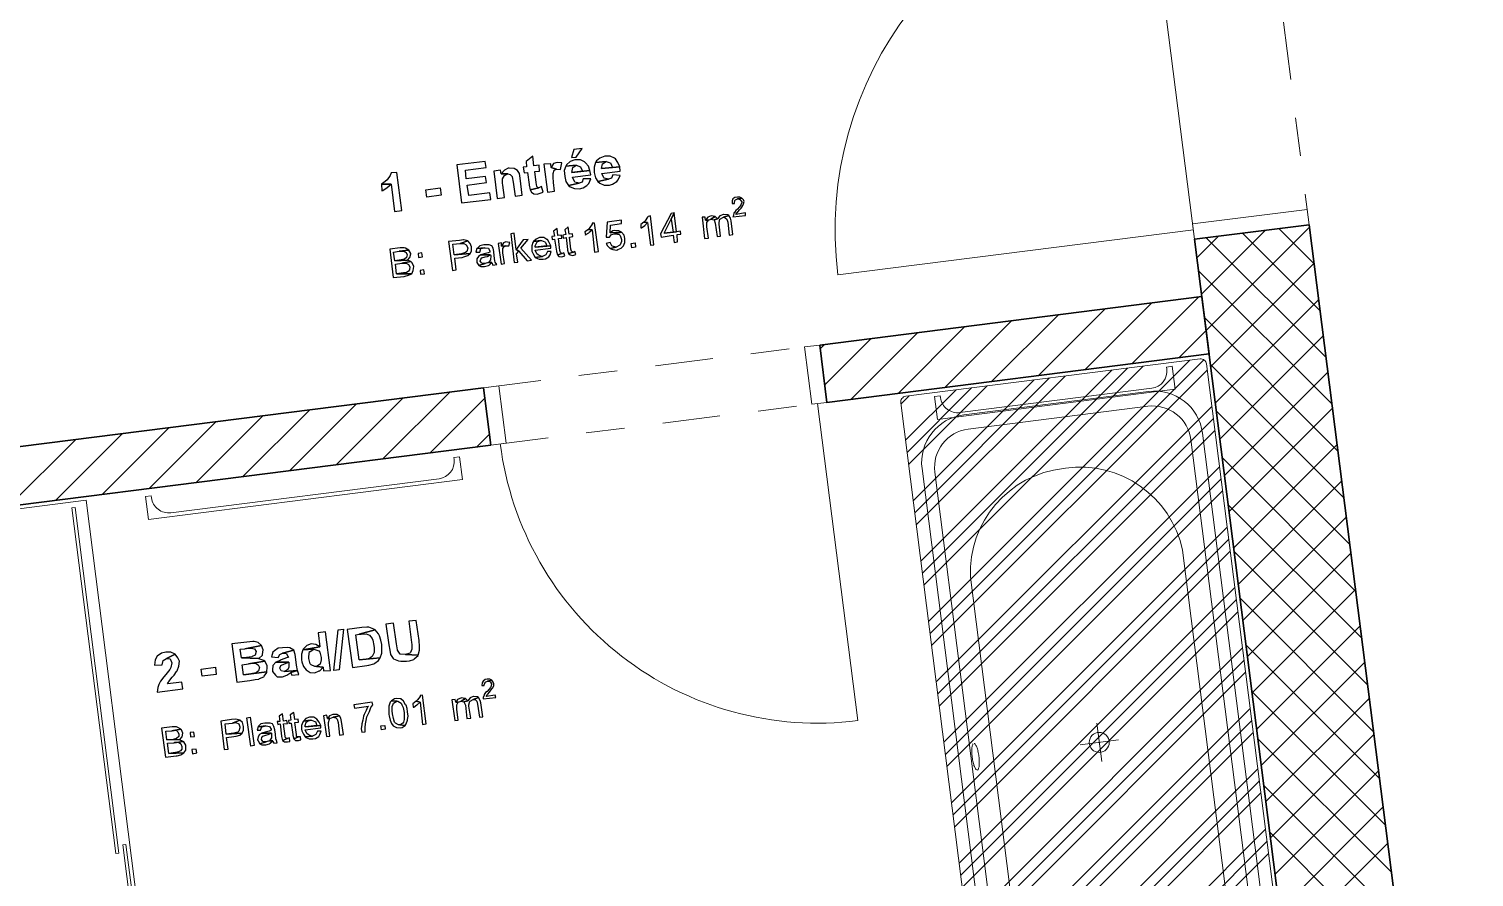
# Model space of a CAD drawing. Header units: metres. Extents: x 2713679.5 to 2713747.3, y 1226017.1 to 1226104.2.
# Drawn here: x 2713731.065 to 2713734.817, y 1226043.951 to 1226046.154 of the extents above; entities that cross this region are included whole.
import ezdxf

# ---------------------------------------------------------------- set-up
doc = ezdxf.new("R2010")
doc.units = ezdxf.units.M
doc.header["$MEASUREMENT"] = 0
doc.linetypes.add('31', pattern=[105, 75, -15, 0, -15])
doc.linetypes.add('Strichpunkt 3_1_1mm Achsen', pattern=[0.25, 0.15, -0.05, 0, -0.05])
doc.layers.add('plangrafiken', color=251, linetype='Continuous')
doc.layers.add('waende_stuetzen', color=250, linetype='Continuous')
doc.layers.add('texte', color=7, linetype='Continuous', true_color=0x000000)

msp = doc.modelspace()

# ---------------------------------------------------------------- linework, layer by layer
at = {"layer": 'plangrafiken', "color": 7, "linetype": 'Continuous', "lineweight": 13}
for p, q in [((2713733.3415, 1226045.2), (2713734.1053, 1226045.2969)), ((2713734.0332, 1226045.2777), (2713734.0183, 1226045.2758)), ((2713734.0183, 1226045.2758), (2713734.0189, 1226045.2709)), ((2713734.0407, 1226045.2182), (2713734.0332, 1226045.2777)), ((2713734.1221, 1226045.284), (2713734.3449, 1226043.528)), ((2713733.4237, 1226045.1399), (2713734.0407, 1226045.2182)), ((2713733.9799, 1226045.2206), (2713733.4819, 1226045.1574)), ((2713733.4918, 1226045.1517), (2713733.9718, 1226045.2126)), ((2713733.5513, 1226043.4273), (2713733.3285, 1226045.1826)), ((2713733.431, 1226045.2013), (2713733.4161, 1226045.1994)), ((2713733.4161, 1226045.1994), (2713733.4237, 1226045.1399)), ((2713733.4316, 1226045.1963), (2713733.431, 1226045.2013)), ((2713733.9697, 1226045.1739), (2713733.5035, 1226045.1147)), ((2713734.1116, 1226045.1044), (2713734.2897, 1226043.701)), ((2713734.2565, 1226043.7083), (2713734.0815, 1226045.0873)), ((2713732.183, 1226045.0429), (2713732.1681, 1226045.041)), ((2713732.1681, 1226045.041), (2713732.1688, 1226045.0361)), ((2713732.1906, 1226044.9834), (2713732.183, 1226045.0429)), ((2713732.1298, 1226044.9858), (2713731.4334, 1226044.8974)), ((2713733.5616, 1226043.6086), (2713733.3835, 1226045.012)), ((2713733.4169, 1226045.0029), (2713733.5919, 1226043.624)), ((2713733.7508, 1226045.0126), (2713733.7558, 1226045.0133)), ((2713731.3751, 1226044.8799), (2713732.1906, 1226044.9834)), ((2713731.2135, 1226044.93), (2713730.3207, 1226044.8166)), ((2713731.1847, 1226044.9112), (2713731.1767, 1226044.9102)), ((2713731.2986, 1226044.0134), (2713731.1847, 1226044.9112)), ((2713731.4401, 1226043.1443), (2713731.2135, 1226044.93)), ((2713731.3824, 1226044.9413), (2713731.3676, 1226044.9394)), ((2713731.3676, 1226044.9394), (2713731.3751, 1226044.8799)), ((2713731.3831, 1226044.9364), (2713731.3824, 1226044.9413)), ((2713731.1767, 1226044.9102), (2713731.2907, 1226044.0124)), ((2713734.06, 1226044.7999), (2713734.1708, 1226043.9269)), ((2713733.6202, 1226043.857), (2713733.5095, 1226044.73)), ((2713733.8435, 1226044.3021), (2713733.8437, 1226044.3001)), ((2713731.2907, 1226044.0124), (2713731.2986, 1226044.0134)), ((2713731.3169, 1226044.0359), (2713731.309, 1226044.0349)), ((2713731.309, 1226044.0349), (2713731.421, 1226043.1519)), ((2713731.429, 1226043.1529), (2713731.3169, 1226044.0359))]:
    msp.add_line(p, q, dxfattribs=at)
at = {"layer": 'plangrafiken', "color": 255, "linetype": 'Continuous', "lineweight": 13}
for p, q in [((2713733.4006, 1226044.615), (2713734.0792, 1226045.2936)), ((2713733.4046, 1226044.5836), (2713734.1155, 1226045.2946)), ((2713733.3687, 1226044.866), (2713733.7552, 1226045.2525)), ((2713733.3807, 1226044.7719), (2713733.8767, 1226045.2679)), ((2713733.3846, 1226044.7405), (2713733.9172, 1226045.2731)), ((2713733.3886, 1226044.7091), (2713733.9577, 1226045.2782)), ((2713733.4085, 1226044.5523), (2713734.1241, 1226045.2679)), ((2713733.3408, 1226045.0856), (2713733.4718, 1226045.2165)), ((2713733.3448, 1226045.0542), (2713733.5123, 1226045.2217)), ((2713733.3488, 1226045.0229), (2713733.5528, 1226045.2268)), ((2713733.3608, 1226044.9287), (2713733.6743, 1226045.2422)), ((2713733.3647, 1226044.8974), (2713733.7147, 1226045.2474)), ((2713733.3289, 1226045.1797), (2713733.3503, 1226045.2011)), ((2713733.4205, 1226044.4581), (2713734.1361, 1226045.1737)), ((2713733.4245, 1226044.4268), (2713734.1401, 1226045.1424)), ((2713733.4284, 1226044.3954), (2713734.144, 1226045.111)), ((2713733.4404, 1226044.3013), (2713734.156, 1226045.0169)), ((2713733.4444, 1226044.2699), (2713734.16, 1226044.9855)), ((2713733.4483, 1226044.2385), (2713734.164, 1226044.9541)), ((2713733.4603, 1226044.1444), (2713734.1759, 1226044.86)), ((2713733.4643, 1226044.113), (2713734.1799, 1226044.8286)), ((2713733.4683, 1226044.0817), (2713734.1839, 1226044.7973)), ((2713733.4802, 1226043.9875), (2713734.1958, 1226044.7031)), ((2713733.4842, 1226043.9562), (2713734.1998, 1226044.6718)), ((2713733.4882, 1226043.9248), (2713734.2038, 1226044.6404)), ((2713733.5001, 1226043.8307), (2713734.2157, 1226044.5463)), ((2713733.5041, 1226043.7993), (2713734.2197, 1226044.5149)), ((2713733.5081, 1226043.7679), (2713734.2237, 1226044.4835)), ((2713733.52, 1226043.6738), (2713734.2356, 1226044.3894)), ((2713733.524, 1226043.6424), (2713734.2396, 1226044.358)), ((2713733.528, 1226043.611), (2713734.2436, 1226044.3266)), ((2713733.5399, 1226043.5169), (2713734.2555, 1226044.2325)), ((2713733.5439, 1226043.4855), (2713734.2595, 1226044.2012)), ((2713733.5479, 1226043.4542), (2713734.2635, 1226044.1698)), ((2713733.6208, 1226043.421), (2713734.2754, 1226044.0757)), ((2713733.6613, 1226043.4262), (2713734.2794, 1226044.0443)), ((2713733.7018, 1226043.4313), (2713734.2834, 1226044.0129))]:
    msp.add_line(p, q, dxfattribs=at)
at = {"layer": 'plangrafiken', "color": 7, "linetype": '31', "lineweight": 13}
for p, q in [((2713733.8499, 1226044.2515), (2713733.8373, 1226044.3507)), ((2713733.794, 1226044.2948), (2713733.8932, 1226044.3074))]:
    msp.add_line(p, q, dxfattribs=at)
at = {"layer": 'plangrafiken', "color": 7, "linetype": 'Continuous', "lineweight": 13}
msp.add_circle((2713733.8436, 1226044.3011), 0.026, dxfattribs=at)
for centre, radius, start, end in [((2713734.1072, 1226045.2821), 0.015, 7.2325, 97.2326), ((2713733.9743, 1226045.2652), 0.045, 277.2326, 7.2326), ((2713733.9876, 1226045.0886), 0.125, 7.2326, 97.2326), ((2713733.3434, 1226045.1851), 0.015, 97.2688, 189.6589), ((2713733.4763, 1226045.202), 0.045, 187.2326, 277.2326), ((2713733.9823, 1226045.0747), 0.1, 7.2326, 97.2326), ((2713733.5075, 1226045.0277), 0.125, 97.2326, 187.2326), ((2713733.5161, 1226045.0155), 0.1, 97.2326, 187.2326), ((2713732.1241, 1226045.0304), 0.045, 277.2326, 7.2326), ((2713733.7816, 1226044.742), 0.2724, 96.4932, 182.5194), ((2713733.7935, 1226044.7435), 0.2724, 11.9458, 97.972), ((2713731.4277, 1226044.942), 0.045, 187.2326, 277.2326), ((2713733.5803, 1226044.2796), 0.0676, 173.2324, 177.8255), ((2713733.6097, 1226044.2783), 0.0971, 177.7463, 181.3508), ((2713733.6346, 1226044.2788), 0.1219, 181.3067, 184.4012), ((2713733.5529, 1226044.2829), 0.04, 166.8717, 173.4003), ((2713733.5327, 1226044.2878), 0.0192, 156.6223, 167.2852), ((2713733.5218, 1226044.2926), 0.00731, 137.2664, 157.6697), ((2713733.5183, 1226044.2957), 0.00282, 56.7981, 95.0369), ((2713733.5159, 1226044.2919), 0.00731, 36.7954, 57.1987), ((2713733.5065, 1226044.2845), 0.0192, 27.18, 37.8428), ((2713733.4882, 1226044.2747), 0.04, 21.0649, 27.5935), ((2713733.4626, 1226044.2646), 0.0676, 16.6396, 21.2328), ((2713733.4343, 1226044.2561), 0.0971, 13.1144, 16.7189), ((2713733.4101, 1226044.2503), 0.1219, 10.064, 13.1585), ((2713733.6488, 1226044.2798), 0.1362, 184.3712, 187.2457), ((2713733.6488, 1226044.2798), 0.1362, 187.2195, 190.094), ((2713733.6348, 1226044.2772), 0.1219, 190.064, 193.1585), ((2713733.6106, 1226044.2715), 0.0971, 193.1143, 196.7189), ((2713733.5824, 1226044.2629), 0.0676, 196.6396, 201.2328), ((2713733.5567, 1226044.2528), 0.04, 201.0649, 207.5935), ((2713733.5122, 1226044.2397), 0.0192, 336.6223, 347.2852), ((2713733.3962, 1226044.2478), 0.1362, 7.2195, 10.094), ((2713733.4921, 1226044.2446), 0.04, 346.8717, 353.4003), ((2713733.3962, 1226044.2477), 0.1362, 4.3712, 7.2457), ((2713733.4647, 1226044.248), 0.0676, 353.2324, 357.8255), ((2713733.4103, 1226044.2487), 0.1219, 1.3067, 4.4012), ((2713733.4352, 1226044.2492), 0.0971, 357.7463, 1.3508), ((2713733.5384, 1226044.2431), 0.0192, 207.18, 217.8428), ((2713733.529, 1226044.2356), 0.00731, 216.7954, 237.1987), ((2713733.5264, 1226044.2318), 0.00282, 279.4283, 317.6671), ((2713733.5231, 1226044.2349), 0.00731, 317.2664, 337.6697)]:
    msp.add_arc(centre, radius, start, end, dxfattribs=at)
at = {"layer": 'texte'}
for points in [[(2713732.3733, 1226045.8236), (2713732.3558, 1226045.8098), (2713732.357, 1226045.7961), (2713732.3483, 1226045.7948), (2713732.3508, 1226045.7798), (2713732.3595, 1226045.7811), (2713732.3633, 1226045.7498), (2713732.3633, 1226045.7485), (2713732.3658, 1226045.736), (2713732.3883, 1226045.741), (2713732.3858, 1226045.7422), (2713732.3833, 1226045.7447), (2713732.3821, 1226045.7548), (2713732.3783, 1226045.7836), (2713732.3908, 1226045.7848), (2713732.3896, 1226045.7998), (2713732.3758, 1226045.7986)], [(2713732.4835, 1226045.8136), (2713732.4822, 1226045.8136), (2713732.4697, 1226045.8098), (2713732.4609, 1226045.8011), (2713732.4584, 1226045.7973), (2713732.486, 1226045.7998), (2713732.4972, 1226045.7961), (2713732.4972, 1226045.7961), (2713732.5022, 1226045.7848), (2713732.4747, 1226045.7811), (2713732.521, 1226045.7861), (2713732.5173, 1226045.7973), (2713732.5098, 1226045.8061), (2713732.5072, 1226045.8086), (2713732.4972, 1226045.8136)], [(2713732.501, 1226045.8436), (2713732.4797, 1226045.8411), (2713732.4734, 1226045.8199), (2713732.486, 1226045.8211)], [(2713732.5611, 1226045.8236), (2713732.5598, 1226045.8236), (2713732.5473, 1226045.8186), (2713732.5385, 1226045.8111), (2713732.536, 1226045.8073), (2713732.5636, 1226045.8098), (2713732.5736, 1226045.8061), (2713732.5748, 1226045.8061), (2713732.5799, 1226045.7936), (2713732.5511, 1226045.7911), (2713732.5986, 1226045.7961), (2713732.5936, 1226045.8073), (2713732.5874, 1226045.8161), (2713732.5849, 1226045.8186), (2713732.5736, 1226045.8236)], [(2713732.0203, 1226045.7811), (2713732.0052, 1226045.7798), (2713732.0027, 1226045.7735), (2713731.9952, 1226045.7623), (2713731.9902, 1226045.7573), (2713731.9802, 1226045.751), (2713732.0052, 1226045.751), (2713732.014, 1226045.6796), (2713732.0328, 1226045.6822)], [(2713732.2494, 1226045.8098), (2713732.1755, 1226045.8011), (2713732.188, 1226045.7022), (2713732.2644, 1226045.7109), (2713732.2619, 1226045.7285), (2713732.2068, 1226045.721), (2713732.203, 1226045.7485), (2713732.2531, 1226045.7548), (2713732.2506, 1226045.771), (2713732.2005, 1226045.7648), (2713732.198, 1226045.7873), (2713732.2519, 1226045.7936)], [(2713732.2894, 1226045.7873), (2713732.2719, 1226045.7848), (2713732.2807, 1226045.7134), (2713732.2994, 1226045.716), (2713732.2957, 1226045.7485), (2713732.2944, 1226045.7535), (2713732.2944, 1226045.7648), (2713732.2994, 1226045.7735), (2713732.3082, 1226045.7773), (2713732.2907, 1226045.7773)], [(2713732.312, 1226045.7923), (2713732.3094, 1226045.7923), (2713732.2994, 1226045.7873), (2713732.2907, 1226045.7773), (2713732.3082, 1226045.7773), (2713732.3145, 1226045.776), (2713732.3195, 1226045.771), (2713732.3195, 1226045.7698), (2713732.322, 1226045.756), (2713732.327, 1226045.7197), (2713732.3458, 1226045.7222), (2713732.3407, 1226045.766), (2713732.3382, 1226045.7785), (2713732.3332, 1226045.7861), (2713732.3245, 1226045.7911)], [(2713732.4196, 1226045.8036), (2713732.4021, 1226045.8023), (2713732.4109, 1226045.7297), (2713732.4296, 1226045.7322), (2713732.4271, 1226045.7548), (2713732.4259, 1226045.7685), (2713732.4259, 1226045.7785), (2713732.4284, 1226045.7873), (2713732.4346, 1226045.7898), (2713732.4209, 1226045.7936)], [(2713732.4359, 1226045.8073), (2713732.4271, 1226045.8048), (2713732.4209, 1226045.7936), (2713732.4346, 1226045.7898), (2713732.4447, 1226045.7886), (2713732.4484, 1226045.8061), (2713732.4484, 1226045.8061)], [(2713732.4584, 1226045.7973), (2713732.4547, 1226045.7861), (2713732.4559, 1226045.771), (2713732.4559, 1226045.771), (2713732.4584, 1226045.7573), (2713732.4659, 1226045.7473), (2713732.4935, 1226045.7535), (2713732.4822, 1226045.756), (2713732.481, 1226045.7573), (2713732.476, 1226045.7685), (2713732.5235, 1226045.7748), (2713732.521, 1226045.7861), (2713732.4747, 1226045.7811), (2713732.4747, 1226045.7811), (2713732.4772, 1226045.7936), (2713732.486, 1226045.7998)], [(2713732.536, 1226045.8073), (2713732.5323, 1226045.7948), (2713732.5323, 1226045.7811), (2713732.5323, 1226045.7811), (2713732.536, 1226045.7673), (2713732.5423, 1226045.7573), (2713732.5698, 1226045.7635), (2713732.5586, 1226045.766), (2713732.5573, 1226045.7673), (2713732.5523, 1226045.7785), (2713732.5999, 1226045.7848), (2713732.5986, 1226045.7961), (2713732.5511, 1226045.7911), (2713732.5511, 1226045.7911), (2713732.5536, 1226045.8036), (2713732.5636, 1226045.8098)], [(2713732.5811, 1226045.7748), (2713732.5774, 1226045.766), (2713732.5698, 1226045.7635), (2713732.5423, 1226045.7573), (2713732.5473, 1226045.7535), (2713732.5586, 1226045.7485), (2713732.5723, 1226045.7485), (2713732.5799, 1226045.751), (2713732.5911, 1226045.7573), (2713732.5949, 1226045.7623), (2713732.5999, 1226045.7735)], [(2713731.9802, 1226045.751), (2713731.9815, 1226045.7335), (2713731.984, 1226045.7347), (2713731.9952, 1226045.7422), (2713732.0052, 1226045.751)], [(2713732.0979, 1226045.7172), (2713732.0954, 1226045.736), (2713732.1329, 1226045.741), (2713732.1354, 1226045.7222), (2713732.0979, 1226045.7172)], [(2713732.3958, 1226045.7447), (2713732.3883, 1226045.741), (2713732.3658, 1226045.736), (2713732.3695, 1226045.7297), (2713732.3758, 1226045.726), (2713732.3846, 1226045.7247), (2713732.3871, 1226045.726), (2713732.3996, 1226045.7297)], [(2713732.5035, 1226045.7648), (2713732.501, 1226045.756), (2713732.4935, 1226045.7535), (2713732.4659, 1226045.7473), (2713732.4697, 1226045.7435), (2713732.481, 1226045.7397), (2713732.4947, 1226045.7385), (2713732.5035, 1226045.741), (2713732.5135, 1226045.7473), (2713732.5185, 1226045.7523), (2713732.5235, 1226045.7648)], [(2713732.9041, 1226045.7172), (2713732.8978, 1226045.716), (2713732.8928, 1226045.7122), (2713732.8903, 1226045.7072), (2713732.8903, 1226045.7009), (2713732.8966, 1226045.7009), (2713732.8966, 1226045.7022), (2713732.8978, 1226045.7084), (2713732.8991, 1226045.7097), (2713732.9041, 1226045.7122), (2713732.9154, 1226045.7147), (2713732.9104, 1226045.7172)], [(2713732.9154, 1226045.7147), (2713732.9041, 1226045.7122), (2713732.9053, 1226045.7122), (2713732.9116, 1226045.7109), (2713732.9116, 1226045.7097), (2713732.9154, 1226045.7047), (2713732.9154, 1226045.7034), (2713732.9129, 1226045.6972), (2713732.9129, 1226045.6959), (2713732.9091, 1226045.6909), (2713732.9041, 1226045.6859), (2713732.9003, 1226045.6822), (2713732.8966, 1226045.6771), (2713732.8953, 1226045.6759), (2713732.8941, 1226045.6696), (2713732.8928, 1226045.6659), (2713732.9254, 1226045.6696), (2713732.9254, 1226045.6759), (2713732.9003, 1226045.6721), (2713732.9028, 1226045.6759), (2713732.9041, 1226045.6771), (2713732.9091, 1226045.6834), (2713732.9141, 1226045.6884), (2713732.9179, 1226045.6934), (2713732.9179, 1226045.6934), (2713732.9204, 1226045.6997), (2713732.9216, 1226045.7059), (2713732.9204, 1226045.7097)], [(2713732.6788, 1226045.6684), (2713732.6725, 1226045.6671), (2713732.6712, 1226045.6646), (2713732.665, 1226045.6559), (2713732.6612, 1226045.6521), (2713732.6712, 1226045.6509), (2713732.6788, 1226045.592), (2713732.6875, 1226045.5933)], [(2713732.7401, 1226045.6759), (2713732.7326, 1226045.6746), (2713732.705, 1226045.6221), (2713732.7063, 1226045.6133), (2713732.7376, 1226045.6183), (2713732.7401, 1226045.5995), (2713732.7489, 1226045.6008), (2713732.7476, 1226045.6196), (2713732.7576, 1226045.6208), (2713732.7564, 1226045.6283), (2713732.7464, 1226045.6271), (2713732.7138, 1226045.6233), (2713732.7326, 1226045.6596)], [(2713732.7401, 1226045.6759), (2713732.7326, 1226045.6596), (2713732.7376, 1226045.6258), (2713732.7138, 1226045.6233), (2713732.7464, 1226045.6271)], [(2713732.8202, 1226045.6646), (2713732.8127, 1226045.6646), (2713732.819, 1226045.6095), (2713732.829, 1226045.6108), (2713732.8252, 1226045.6396), (2713732.8252, 1226045.6408), (2713732.8252, 1226045.6509), (2713732.829, 1226045.6571), (2713732.8215, 1226045.6571)], [(2713732.8365, 1226045.6684), (2713732.8365, 1226045.6684), (2713732.8277, 1226045.6646), (2713732.8215, 1226045.6571), (2713732.829, 1226045.6571), (2713732.8352, 1226045.6596), (2713732.8465, 1226045.6671), (2713732.8465, 1226045.6671)], [(2713732.8465, 1226045.6671), (2713732.8352, 1226045.6596), (2713732.844, 1226045.6584), (2713732.8528, 1226045.6609)], [(2713732.869, 1226045.6721), (2713732.8678, 1226045.6721), (2713732.859, 1226045.6684), (2713732.8528, 1226045.6609), (2713732.844, 1226045.6584), (2713732.8465, 1226045.6496), (2713732.8515, 1226045.6145), (2713732.8603, 1226045.6158), (2713732.8565, 1226045.6471), (2713732.8565, 1226045.6509), (2713732.859, 1226045.6596), (2713732.859, 1226045.6596), (2713732.8678, 1226045.6646), (2713732.8816, 1226045.6696), (2713732.8791, 1226045.6709)], [(2713732.8816, 1226045.6696), (2713732.8678, 1226045.6646), (2713732.8728, 1226045.6634), (2713732.8766, 1226045.6596), (2713732.8791, 1226045.6521), (2713732.8828, 1226045.6183), (2713732.8928, 1226045.6196), (2713732.8878, 1226045.6559), (2713732.8866, 1226045.6621)], [(2713732.3245, 1226045.6233), (2713732.3157, 1226045.6221), (2713732.3245, 1226045.5469), (2713732.3345, 1226045.5482), (2713732.3307, 1226045.5695), (2713732.337, 1226045.577), (2713732.3295, 1226045.5807)], [(2713732.4359, 1226045.6358), (2713732.4271, 1226045.6283), (2713732.4296, 1226045.6158), (2713732.4221, 1226045.6145), (2713732.4234, 1226045.607), (2713732.4296, 1226045.6083), (2713732.4346, 1226045.577), (2713732.4346, 1226045.5757), (2713732.4371, 1226045.567), (2713732.4497, 1226045.5707), (2713732.4459, 1226045.572), (2713732.4447, 1226045.5732), (2713732.4434, 1226045.5782), (2713732.4396, 1226045.6095), (2713732.4484, 1226045.6108), (2713732.4472, 1226045.6183), (2713732.4384, 1226045.6171)], [(2713732.4647, 1226045.6396), (2713732.4559, 1226045.6321), (2713732.4584, 1226045.6196), (2713732.4509, 1226045.6183), (2713732.4522, 1226045.6108), (2713732.4597, 1226045.612), (2713732.4634, 1226045.5807), (2713732.4634, 1226045.5795), (2713732.4659, 1226045.5707), (2713732.4785, 1226045.5745), (2713732.4747, 1226045.5757), (2713732.4734, 1226045.577), (2713732.4722, 1226045.582), (2713732.4684, 1226045.6133), (2713732.4772, 1226045.6145), (2713732.476, 1226045.6221), (2713732.4672, 1226045.6208)], [(2713732.5173, 1226045.6333), (2713732.5085, 1226045.6271), (2713732.5098, 1226045.6183), (2713732.511, 1226045.6196), (2713732.5185, 1226045.6246), (2713732.5198, 1226045.6258), (2713732.5273, 1226045.6321)], [(2713732.5335, 1226045.6496), (2713732.5273, 1226045.6496), (2713732.5273, 1226045.6471), (2713732.521, 1226045.6383), (2713732.5173, 1226045.6333), (2713732.5273, 1226045.6321), (2713732.5335, 1226045.5745), (2713732.5436, 1226045.5757)], [(2713732.6036, 1226045.6571), (2713732.5661, 1226045.6521), (2713732.5636, 1226045.6133), (2713732.5723, 1226045.6133), (2713732.5774, 1226045.6196), (2713732.5849, 1226045.6221), (2713732.6036, 1226045.6258), (2713732.5736, 1226045.6246), (2713732.5748, 1226045.6446), (2713732.6036, 1226045.6484)], [(2713732.5861, 1226045.6308), (2713732.5811, 1226045.6296), (2713732.5736, 1226045.6246), (2713732.6036, 1226045.6258), (2713732.5961, 1226045.6296)], [(2713732.6036, 1226045.6258), (2713732.5849, 1226045.6221), (2713732.5886, 1226045.6221), (2713732.5974, 1226045.6196), (2713732.5999, 1226045.6171), (2713732.6036, 1226045.607), (2713732.6036, 1226045.602), (2713732.5999, 1226045.5933), (2713732.5986, 1226045.592), (2713732.5899, 1226045.587), (2713732.5736, 1226045.5833), (2713732.5811, 1226045.5807), (2713732.5911, 1226045.5795), (2713732.5936, 1226045.5807), (2713732.6024, 1226045.5845), (2713732.6087, 1226045.5908), (2713732.6124, 1226045.5995), (2713732.6124, 1226045.6095), (2713732.6099, 1226045.6183)], [(2713732.6612, 1226045.6521), (2713732.6537, 1226045.6458), (2713732.6537, 1226045.6371), (2713732.655, 1226045.6371), (2713732.6637, 1226045.6433), (2713732.6637, 1226045.6433), (2713732.6712, 1226045.6509)], [(2713732.029, 1226045.5858), (2713732.0015, 1226045.582), (2713732.0102, 1226045.5081), (2713732.039, 1226045.5106), (2713732.0415, 1226045.5119), (2713732.0503, 1226045.5144), (2713732.0591, 1226045.5182), (2713732.019, 1226045.5182), (2713732.0165, 1226045.5432), (2713732.0328, 1226045.5457), (2713732.0566, 1226045.5495), (2713732.0478, 1226045.5532), (2713732.0478, 1226045.5532), (2713732.0153, 1226045.552), (2713732.0115, 1226045.5745), (2713732.0265, 1226045.577), (2713732.0516, 1226045.5795), (2713732.0428, 1226045.5845), (2713732.039, 1226045.5858)], [(2713732.183, 1226045.6045), (2713732.1542, 1226045.602), (2713732.1642, 1226045.5269), (2713732.1742, 1226045.5282), (2713732.1705, 1226045.5582), (2713732.1893, 1226045.5607), (2713732.1943, 1226045.562), (2713732.2043, 1226045.5657), (2713732.2105, 1226045.5707), (2713732.1692, 1226045.567), (2713732.1655, 1226045.5945), (2713732.1843, 1226045.597), (2713732.2043, 1226045.6033), (2713732.2043, 1226045.6033), (2713732.1943, 1226045.6058), (2713732.193, 1226045.6058)], [(2713732.2043, 1226045.6033), (2713732.1843, 1226045.597), (2713732.1943, 1226045.597), (2713732.2005, 1226045.5933), (2713732.2043, 1226045.5858), (2713732.2043, 1226045.5845), (2713732.2018, 1226045.5757), (2713732.198, 1226045.5732), (2713732.188, 1226045.5695), (2713732.1692, 1226045.567), (2713732.2105, 1226045.5707), (2713732.2143, 1226045.577), (2713732.2143, 1226045.587), (2713732.2143, 1226045.5883), (2713732.2105, 1226045.597)], [(2713732.2281, 1226045.5833), (2713732.2256, 1226045.5745), (2713732.2356, 1226045.5745), (2713732.2381, 1226045.5833), (2713732.2381, 1226045.5833), (2713732.2481, 1226045.5858)], [(2713732.2481, 1226045.5933), (2713732.2456, 1226045.5933), (2713732.2356, 1226045.5908), (2713732.2356, 1226045.5908), (2713732.2293, 1226045.5845), (2713732.2281, 1226045.5833), (2713732.2481, 1226045.5858), (2713732.2494, 1226045.5858), (2713732.2581, 1226045.5845), (2713732.2619, 1226045.577), (2713732.2619, 1226045.5745), (2713732.2569, 1226045.572), (2713732.2469, 1226045.5695), (2713732.2381, 1226045.567), (2713732.2631, 1226045.567), (2713732.2644, 1226045.5645), (2713732.2631, 1226045.5545), (2713732.2581, 1226045.5469), (2713732.2669, 1226045.5469), (2713732.2694, 1226045.5407), (2713732.2794, 1226045.5419), (2713732.2756, 1226045.5482), (2713732.2744, 1226045.552), (2713732.2731, 1226045.5645), (2713732.2719, 1226045.5757), (2713732.2706, 1226045.5845), (2713732.2669, 1226045.5908), (2713732.2594, 1226045.5933), (2713732.2581, 1226045.5933)], [(2713732.2919, 1226045.5983), (2713732.2832, 1226045.597), (2713732.2907, 1226045.5432), (2713732.2994, 1226045.5444), (2713732.2957, 1226045.572), (2713732.2957, 1226045.5732), (2713732.2957, 1226045.5833), (2713732.2982, 1226045.5883), (2713732.3032, 1226045.5908), (2713732.2919, 1226045.5895)], [(2713732.3032, 1226045.6008), (2713732.2969, 1226045.5983), (2713732.2919, 1226045.5895), (2713732.3032, 1226045.5908), (2713732.3107, 1226045.5908), (2713732.3132, 1226045.5995), (2713732.312, 1226045.5995)], [(2713732.3608, 1226045.607), (2713732.3483, 1226045.6058), (2713732.3295, 1226045.5807), (2713732.337, 1226045.577), (2713732.3583, 1226045.552), (2713732.3695, 1226045.5532), (2713732.342, 1226045.5845)], [(2713732.3745, 1226045.602), (2713732.3733, 1226045.5995), (2713732.3708, 1226045.5908), (2713732.3708, 1226045.5807), (2713732.3708, 1226045.577), (2713732.3745, 1226045.5682), (2713732.3796, 1226045.5607), (2713732.3983, 1226045.5632), (2713732.3958, 1226045.5632), (2713732.3871, 1226045.567), (2713732.3833, 1226045.5695), (2713732.3796, 1226045.5795), (2713732.4196, 1226045.5845), (2713732.4196, 1226045.587), (2713732.4196, 1226045.5908), (2713732.3796, 1226045.587), (2713732.3796, 1226045.5908), (2713732.3833, 1226045.5995), (2713732.3846, 1226045.6008), (2713732.3933, 1226045.6045)], [(2713732.3921, 1226045.612), (2713732.3908, 1226045.612), (2713732.3821, 1226045.6083), (2713732.3745, 1226045.602), (2713732.3933, 1226045.6045), (2713732.3958, 1226045.6045), (2713732.4046, 1226045.6008), (2713732.4058, 1226045.5995), (2713732.4096, 1226045.5908), (2713732.3796, 1226045.587), (2713732.4196, 1226045.5908), (2713732.4159, 1226045.5995), (2713732.4109, 1226045.607), (2713732.4096, 1226045.607), (2713732.4021, 1226045.612)], [(2713732.5736, 1226045.5995), (2713732.5636, 1226045.597), (2713732.5673, 1226045.5908), (2713732.5736, 1226045.5833), (2713732.5899, 1226045.587), (2713732.5886, 1226045.587), (2713732.5799, 1226045.5895), (2713732.5786, 1226045.5908)], [(2713732.6299, 1226045.5858), (2713732.6287, 1226045.597), (2713732.6387, 1226045.5983), (2713732.6399, 1226045.587), (2713732.6299, 1226045.5858)], [(2713732.0516, 1226045.5795), (2713732.0265, 1226045.577), (2713732.029, 1226045.577), (2713732.0378, 1226045.577), (2713732.044, 1226045.5732), (2713732.0466, 1226045.567), (2713732.0453, 1226045.5607), (2713732.0403, 1226045.5557), (2713732.0315, 1226045.5545), (2713732.0153, 1226045.552), (2713732.0478, 1226045.5532), (2713732.0541, 1226045.5607), (2713732.0566, 1226045.5695), (2713732.0566, 1226045.5707), (2713732.0516, 1226045.5795)], [(2713732.0566, 1226045.5495), (2713732.0328, 1226045.5457), (2713732.0353, 1226045.5457), (2713732.044, 1226045.5457), (2713732.0503, 1226045.5419), (2713732.0541, 1226045.5357), (2713732.0528, 1226045.5282), (2713732.0503, 1226045.5244), (2713732.044, 1226045.5207), (2713732.0378, 1226045.5207), (2713732.019, 1226045.5182), (2713732.0591, 1226045.5182), (2713732.0628, 1226045.5269), (2713732.0628, 1226045.5269), (2713732.0641, 1226045.5369), (2713732.0641, 1226045.5382), (2713732.0591, 1226045.5469)], [(2713732.0854, 1226045.572), (2713732.0753, 1226045.5707), (2713732.0766, 1226045.5607), (2713732.0866, 1226045.562)], [(2713732.2381, 1226045.567), (2713732.2318, 1226045.5632), (2713732.2281, 1226045.557), (2713732.2281, 1226045.5495), (2713732.2281, 1226045.5469), (2713732.2331, 1226045.5394), (2713732.2494, 1226045.5444), (2713732.2406, 1226045.5457), (2713732.2368, 1226045.5507), (2713732.2381, 1226045.5557), (2713732.2406, 1226045.5595), (2713732.2494, 1226045.562), (2713732.2556, 1226045.5632), (2713732.2631, 1226045.567)], [(2713732.4109, 1226045.5757), (2713732.4109, 1226045.5757), (2713732.4071, 1226045.567), (2713732.3983, 1226045.5632), (2713732.3796, 1226045.5607), (2713732.3808, 1226045.5595), (2713732.3896, 1226045.5557), (2713732.3996, 1226045.5557), (2713732.4058, 1226045.557), (2713732.4146, 1226045.562), (2713732.4184, 1226045.567), (2713732.4209, 1226045.5757)], [(2713732.4534, 1226045.572), (2713732.4497, 1226045.5707), (2713732.4371, 1226045.567), (2713732.4409, 1226045.5632), (2713732.4484, 1226045.562), (2713732.4559, 1226045.5645)], [(2713732.4822, 1226045.5757), (2713732.4785, 1226045.5745), (2713732.4659, 1226045.5707), (2713732.4697, 1226045.567), (2713732.4772, 1226045.5657), (2713732.4847, 1226045.5682)], [(2713732.0904, 1226045.5282), (2713732.0804, 1226045.5269), (2713732.0816, 1226045.5169), (2713732.0916, 1226045.5182)], [(2713732.2581, 1226045.5469), (2713732.2494, 1226045.5444), (2713732.2331, 1226045.5394), (2713732.2381, 1226045.5369), (2713732.2481, 1226045.5369), (2713732.2481, 1226045.5369), (2713732.2581, 1226045.5394), (2713732.2594, 1226045.5407), (2713732.2669, 1226045.5469)], [(2713732.0115, 1226044.6105), (2713731.9915, 1226044.608), (2713731.999, 1226044.5542), (2713732.0015, 1226044.5404), (2713732.004, 1226044.5292), (2713732.0102, 1226044.5191), (2713732.0115, 1226044.5179), (2713732.024, 1226044.5129), (2713732.0303, 1226044.5116), (2713732.0453, 1226044.5116), (2713732.0528, 1226044.5129), (2713732.0641, 1226044.5166), (2713732.0653, 1226044.5179), (2713732.0753, 1226044.5267), (2713732.0753, 1226044.5279), (2713732.0428, 1226044.5292), (2713732.0415, 1226044.5292), (2713732.029, 1226044.5304), (2713732.0215, 1226044.5404), (2713732.0215, 1226044.5417), (2713732.019, 1226044.5567)], [(2713732.0703, 1226044.618), (2713732.0516, 1226044.6155), (2713732.0578, 1226044.5605), (2713732.0591, 1226044.5554), (2713732.0591, 1226044.5429), (2713732.0553, 1226044.5342), (2713732.0541, 1226044.5329), (2713732.0428, 1226044.5292), (2713732.0753, 1226044.5279), (2713732.0791, 1226044.5404), (2713732.0791, 1226044.5504), (2713732.0778, 1226044.5655)], [(2713731.835, 1226044.588), (2713731.8162, 1226044.5855), (2713731.82, 1226044.5492), (2713731.7761, 1226044.5417), (2713731.8049, 1226044.5429), (2713731.8049, 1226044.5429), (2713731.8175, 1226044.5392), (2713731.82, 1226044.5354), (2713731.8237, 1226044.5216), (2713731.8237, 1226044.5154), (2713731.8212, 1226044.5041), (2713731.8212, 1226044.5041), (2713731.8112, 1226044.4979), (2713731.8287, 1226044.4966), (2713731.83, 1226044.4866), (2713731.8475, 1226044.4878)], [(2713731.8563, 1226044.4878), (2713731.8675, 1226044.593), (2713731.8813, 1226044.5955), (2713731.87, 1226044.4891), (2713731.8563, 1226044.4878)], [(2713731.9289, 1226044.5993), (2713731.8913, 1226044.5943), (2713731.9051, 1226044.4954), (2713731.9426, 1226044.5004), (2713731.9477, 1226044.5016), (2713731.9602, 1226044.5054), (2713731.9627, 1226044.5066), (2713731.9727, 1226044.5141), (2713731.9764, 1226044.5204), (2713731.9226, 1226044.5154), (2713731.9139, 1226044.5805), (2713731.9226, 1226044.5817), (2713731.9639, 1226044.593), (2713731.9602, 1226044.5955), (2713731.9477, 1226044.6005), (2713731.9426, 1226044.6005)], [(2713731.9639, 1226044.593), (2713731.9226, 1226044.5817), (2713731.9276, 1226044.5817), (2713731.9401, 1226044.583), (2713731.9489, 1226044.5792), (2713731.9564, 1226044.5705), (2713731.9577, 1226044.5667), (2713731.9602, 1226044.5529), (2713731.9614, 1226044.5467), (2713731.9614, 1226044.5342), (2713731.9564, 1226044.5242), (2713731.9489, 1226044.5191), (2713731.9376, 1226044.5166), (2713731.9226, 1226044.5154), (2713731.9764, 1226044.5204), (2713731.9815, 1226044.5329), (2713731.9815, 1226044.5417), (2713731.9815, 1226044.5554), (2713731.9789, 1226044.5667), (2713731.9752, 1226044.578), (2713731.9727, 1226044.583)], [(2713731.4206, 1226044.5354), (2713731.4093, 1226044.5329), (2713731.3981, 1226044.5254), (2713731.3981, 1226044.5254), (2713731.3931, 1226044.5154), (2713731.3906, 1226044.5016), (2713731.4106, 1226044.5029), (2713731.4106, 1226044.5029), (2713731.4131, 1226044.5141), (2713731.4219, 1226044.5191), (2713731.4444, 1226044.5304), (2713731.4331, 1226044.5354)], [(2713731.6309, 1226044.5617), (2713731.5921, 1226044.5567), (2713731.6046, 1226044.4578), (2713731.6384, 1226044.4616), (2713731.6522, 1226044.4641), (2713731.6622, 1226044.4653), (2713731.6635, 1226044.4666), (2713731.6747, 1226044.4716), (2713731.676, 1226044.4728), (2713731.6823, 1226044.4828), (2713731.6823, 1226044.4841), (2713731.6222, 1226044.4766), (2713731.6184, 1226044.5029), (2713731.6347, 1226044.5054), (2713731.6772, 1226044.5116), (2713731.6747, 1226044.5141), (2713731.6622, 1226044.5179), (2713731.6622, 1226044.5191), (2713731.6172, 1226044.5204), (2713731.6134, 1226044.5429), (2713731.6259, 1226044.5442), (2713731.6685, 1226044.5529), (2713731.6597, 1226044.5605), (2713731.6497, 1226044.563), (2713731.6459, 1226044.563)], [(2713731.6685, 1226044.5529), (2713731.6259, 1226044.5442), (2713731.6322, 1226044.5454), (2713731.6422, 1226044.5454), (2713731.651, 1226044.5442), (2713731.6547, 1226044.5367), (2713731.6522, 1226044.5279), (2713731.6447, 1226044.5242), (2713731.6434, 1226044.5229), (2713731.6297, 1226044.5216), (2713731.6172, 1226044.5204), (2713731.6622, 1226044.5191), (2713731.671, 1226044.5279), (2713731.671, 1226044.5292), (2713731.6735, 1226044.5417)], [(2713731.7236, 1226044.5467), (2713731.7123, 1226044.5454), (2713731.7023, 1226044.5392), (2713731.6985, 1226044.5354), (2713731.6948, 1226044.5229), (2713731.7123, 1226044.5216), (2713731.7161, 1226044.5292), (2713731.7236, 1226044.5329), (2713731.7524, 1226044.5404), (2713731.7423, 1226044.5467), (2713731.7373, 1226044.5479)], [(2713731.7524, 1226044.5404), (2713731.7236, 1226044.5329), (2713731.7336, 1226044.5317), (2713731.7373, 1226044.5242), (2713731.7386, 1226044.5216), (2713731.7336, 1226044.5204), (2713731.7198, 1226044.5154), (2713731.7173, 1226044.5141), (2713731.706, 1226044.5091), (2713731.7398, 1226044.5091), (2713731.7398, 1226044.5054), (2713731.7398, 1226044.4966), (2713731.7373, 1226044.4904), (2713731.7273, 1226044.4853), (2713731.7624, 1226044.4878), (2713731.7599, 1226044.5016), (2713731.7574, 1226044.5229), (2713731.7561, 1226044.5292)], [(2713731.7761, 1226044.5417), (2713731.7724, 1226044.5304), (2713731.7724, 1226044.5154), (2713731.7736, 1226044.5104), (2713731.7774, 1226044.4979), (2713731.7849, 1226044.4891), (2713731.7949, 1226044.4828), (2713731.8074, 1226044.4816), (2713731.8187, 1226044.4866), (2713731.82, 1226044.4866), (2713731.8287, 1226044.4966), (2713731.8112, 1226044.4979), (2713731.8074, 1226044.4979), (2713731.7974, 1226044.5029), (2713731.7949, 1226044.5054), (2713731.7912, 1226044.5191), (2713731.7912, 1226044.5242), (2713731.7937, 1226044.5367), (2713731.7949, 1226044.5367), (2713731.8049, 1226044.5429)], [(2713731.7974, 1226044.5567), (2713731.7862, 1226044.5529), (2713731.7774, 1226044.5442), (2713731.7761, 1226044.5417), (2713731.82, 1226044.5492), (2713731.8099, 1226044.5554)], [(2713731.4444, 1226044.5304), (2713731.4219, 1226044.5191), (2713731.4319, 1226044.5179), (2713731.4356, 1226044.5079), (2713731.4331, 1226044.4954), (2713731.4306, 1226044.4904), (2713731.4206, 1226044.4778), (2713731.4156, 1226044.4716), (2713731.4068, 1226044.4603), (2713731.4018, 1226044.4515), (2713731.3993, 1226044.444), (2713731.3981, 1226044.4315), (2713731.4644, 1226044.4403), (2713731.4619, 1226044.4578), (2713731.4244, 1226044.4528), (2713731.4269, 1226044.4578), (2713731.4281, 1226044.4591), (2713731.4369, 1226044.4703), (2713731.4419, 1226044.4753), (2713731.4481, 1226044.4853), (2713731.4494, 1226044.4866), (2713731.4544, 1226044.4991), (2713731.4544, 1226044.4991), (2713731.4557, 1226044.5116), (2713731.4519, 1226044.5204)], [(2713731.6772, 1226044.5116), (2713731.6347, 1226044.5054), (2713731.6422, 1226044.5066), (2713731.6535, 1226044.5066), (2713731.6597, 1226044.5029), (2713731.6635, 1226044.4954), (2713731.661, 1226044.4866), (2713731.6547, 1226044.4816), (2713731.6547, 1226044.4816), (2713731.6409, 1226044.4791), (2713731.6222, 1226044.4766), (2713731.6823, 1226044.4841), (2713731.6835, 1226044.4966), (2713731.6835, 1226044.5004)], [(2713731.706, 1226044.5091), (2713731.6985, 1226044.5004), (2713731.6973, 1226044.4891), (2713731.6973, 1226044.4853), (2713731.7048, 1226044.4753), (2713731.7098, 1226044.4716), (2713731.7236, 1226044.4716), (2713731.7348, 1226044.4753), (2713731.7448, 1226044.4828), (2713731.7624, 1226044.4878), (2713731.7624, 1226044.4878), (2713731.7273, 1226044.4853), (2713731.7198, 1226044.4866), (2713731.7161, 1226044.4941), (2713731.7186, 1226044.5004), (2713731.7286, 1226044.5054), (2713731.7398, 1226044.5091)], [(2713731.5145, 1226044.4728), (2713731.512, 1226044.4916), (2713731.5496, 1226044.4966), (2713731.5508, 1226044.4778), (2713731.5145, 1226044.4728)], [(2713731.7624, 1226044.4878), (2713731.7448, 1226044.4828), (2713731.7448, 1226044.4816), (2713731.7473, 1226044.4753), (2713731.7661, 1226044.4778)], [(2713732.2544, 1226044.4653), (2713732.2494, 1226044.4641), (2713732.2444, 1226044.4603), (2713732.2418, 1226044.4553), (2713732.2406, 1226044.449), (2713732.2469, 1226044.449), (2713732.2469, 1226044.4503), (2713732.2494, 1226044.4566), (2713732.2494, 1226044.4578), (2713732.2556, 1226044.4603), (2713732.2669, 1226044.4628), (2713732.2619, 1226044.4653)], [(2713732.2669, 1226044.4628), (2713732.2556, 1226044.4603), (2713732.2569, 1226044.4603), (2713732.2619, 1226044.4591), (2713732.2631, 1226044.4578), (2713732.2656, 1226044.4528), (2713732.2656, 1226044.4515), (2713732.2644, 1226044.4453), (2713732.2631, 1226044.444), (2713732.2594, 1226044.439), (2713732.2544, 1226044.4328), (2713732.2506, 1226044.4303), (2713732.2469, 1226044.4253), (2713732.2469, 1226044.424), (2713732.2444, 1226044.4177), (2713732.2444, 1226044.414), (2713732.2769, 1226044.4177), (2713732.2756, 1226044.424), (2713732.2519, 1226044.4202), (2713732.2544, 1226044.424), (2713732.2556, 1226044.4253), (2713732.2606, 1226044.4315), (2713732.2644, 1226044.4365), (2713732.2681, 1226044.4415), (2713732.2681, 1226044.4415), (2713732.2719, 1226044.4478), (2713732.2719, 1226044.4528), (2713732.2706, 1226044.4578)], [(2713732.0866, 1226044.424), (2713732.0804, 1226044.4227), (2713732.0804, 1226044.4202), (2713732.0741, 1226044.4115), (2713732.0703, 1226044.4077), (2713732.0804, 1226044.4052), (2713732.0866, 1226044.3476), (2713732.0966, 1226044.3489)], [(2713731.9564, 1226044.4052), (2713731.9088, 1226044.399), (2713731.9101, 1226044.3902), (2713731.9464, 1226044.3952), (2713731.9439, 1226044.3927), (2713731.9401, 1226044.3839), (2713731.9351, 1226044.3739), (2713731.9339, 1226044.3689), (2713731.9314, 1226044.3589), (2713731.9289, 1226044.3489), (2713731.9289, 1226044.3476), (2713731.9276, 1226044.3364), (2713731.9289, 1226044.3276), (2713731.9376, 1226044.3289), (2713731.9376, 1226044.3301), (2713731.9376, 1226044.3401), (2713731.9389, 1226044.3489), (2713731.9401, 1226044.3577), (2713731.9426, 1226044.3677), (2713731.9464, 1226044.3764), (2713731.9489, 1226044.3814), (2713731.9527, 1226044.3915), (2713731.9577, 1226044.399)], [(2713732.0065, 1226044.409), (2713732.0027, 1226044.4052), (2713731.999, 1226044.3952), (2713731.999, 1226044.394), (2713731.999, 1226044.3852), (2713731.999, 1226044.3739), (2713732.0002, 1226044.3702), (2713732.0027, 1226044.3589), (2713732.0065, 1226044.3501), (2713732.0102, 1226044.3439), (2713732.0102, 1226044.3439), (2713732.019, 1226044.3401), (2713732.029, 1226044.3389), (2713732.034, 1226044.3401), (2713732.0415, 1226044.3451), (2713732.0278, 1226044.3464), (2713732.024, 1226044.3464), (2713732.0165, 1226044.3514), (2713732.014, 1226044.3539), (2713732.0115, 1226044.3627), (2713732.009, 1226044.3752), (2713732.0077, 1226044.3827), (2713732.0077, 1226044.394), (2713732.0102, 1226044.4002), (2713732.0115, 1226044.4027), (2713732.0203, 1226044.4077)], [(2713732.019, 1226044.4152), (2713732.014, 1226044.414), (2713732.0065, 1226044.409), (2713732.0203, 1226044.4077), (2713732.0228, 1226044.4077), (2713732.0315, 1226044.4027), (2713732.0328, 1226044.399), (2713732.0365, 1226044.3915), (2713732.039, 1226044.3789), (2713732.039, 1226044.3714), (2713732.039, 1226044.3602), (2713732.0378, 1226044.3539), (2713732.0353, 1226044.3514), (2713732.0278, 1226044.3464), (2713732.0415, 1226044.3451), (2713732.044, 1226044.3489), (2713732.0478, 1226044.3589), (2713732.0478, 1226044.3602), (2713732.0491, 1226044.3689), (2713732.0478, 1226044.3802), (2713732.0466, 1226044.3889), (2713732.044, 1226044.3977), (2713732.0428, 1226044.399), (2713732.0378, 1226044.4077), (2713732.0378, 1226044.4077), (2713732.0303, 1226044.414), (2713732.029, 1226044.414)], [(2713732.0703, 1226044.4077), (2713732.0616, 1226044.4015), (2713732.0628, 1226044.3927), (2713732.0641, 1226044.3927), (2713732.0716, 1226044.399), (2713732.0728, 1226044.399), (2713732.0804, 1226044.4052)], [(2713732.1717, 1226044.4127), (2713732.163, 1226044.4115), (2713732.1705, 1226044.3577), (2713732.1793, 1226044.3589), (2713732.1755, 1226044.3877), (2713732.1755, 1226044.3889), (2713732.1755, 1226044.399), (2713732.1793, 1226044.4052), (2713732.173, 1226044.4052)], [(2713732.188, 1226044.4165), (2713732.188, 1226044.4165), (2713732.178, 1226044.4127), (2713732.173, 1226044.4052), (2713732.1793, 1226044.4052), (2713732.1868, 1226044.4077), (2713732.198, 1226044.4152), (2713732.1968, 1226044.4152)], [(2713732.198, 1226044.4152), (2713732.1868, 1226044.4077), (2713732.1943, 1226044.4065), (2713732.2043, 1226044.409)], [(2713732.2193, 1226044.4202), (2713732.2181, 1226044.4202), (2713732.2105, 1226044.4165), (2713732.2043, 1226044.409), (2713732.1943, 1226044.4065), (2713732.198, 1226044.3977), (2713732.2018, 1226044.3627), (2713732.2118, 1226044.3639), (2713732.2068, 1226044.3952), (2713732.2068, 1226044.399), (2713732.2093, 1226044.4077), (2713732.2105, 1226044.4077), (2713732.2181, 1226044.4127), (2713732.2318, 1226044.4177), (2713732.2293, 1226044.419)], [(2713732.2318, 1226044.4177), (2713732.2181, 1226044.4127), (2713732.2243, 1226044.4115), (2713732.2281, 1226044.4077), (2713732.2293, 1226044.4002), (2713732.2343, 1226044.3664), (2713732.2431, 1226044.3677), (2713732.2381, 1226044.404), (2713732.2368, 1226044.4102)], [(2713731.5909, 1226044.3602), (2713731.5633, 1226044.3564), (2713731.5721, 1226044.2825), (2713731.5821, 1226044.2838), (2713731.5783, 1226044.3138), (2713731.5971, 1226044.3163), (2713731.6034, 1226044.3176), (2713731.6121, 1226044.3201), (2713731.6184, 1226044.3251), (2713731.5771, 1226044.3226), (2713731.5746, 1226044.3489), (2713731.5934, 1226044.3514), (2713731.6121, 1226044.3589), (2713731.6121, 1226044.3589), (2713731.6021, 1226044.3614), (2713731.6021, 1226044.3614)], [(2713731.6121, 1226044.3589), (2713731.5934, 1226044.3514), (2713731.6021, 1226044.3526), (2713731.6096, 1226044.3489), (2713731.6121, 1226044.3414), (2713731.6121, 1226044.3389), (2713731.6096, 1226044.3301), (2713731.6071, 1226044.3276), (2713731.5971, 1226044.3251), (2713731.5771, 1226044.3226), (2713731.6184, 1226044.3251), (2713731.6222, 1226044.3326), (2713731.6222, 1226044.3426), (2713731.6222, 1226044.3426), (2713731.6197, 1226044.3526)], [(2713731.6409, 1226044.2913), (2713731.6309, 1226044.3652), (2713731.6397, 1226044.3664), (2713731.6497, 1226044.2926), (2713731.6409, 1226044.2913)], [(2713731.6797, 1226044.3514), (2713731.6772, 1226044.3514), (2713731.6672, 1226044.3489), (2713731.6672, 1226044.3489), (2713731.6597, 1226044.3426), (2713731.6597, 1226044.3414), (2713731.6797, 1226044.3439), (2713731.681, 1226044.3439), (2713731.6898, 1226044.3426), (2713731.6935, 1226044.3351), (2713731.6935, 1226044.3326), (2713731.6885, 1226044.3301), (2713731.6785, 1226044.3276), (2713731.6697, 1226044.3251), (2713731.6948, 1226044.3251), (2713731.6948, 1226044.3226), (2713731.6948, 1226044.3126), (2713731.6898, 1226044.3051), (2713731.6985, 1226044.3051), (2713731.701, 1226044.2988), (2713731.7098, 1226044.3001), (2713731.7073, 1226044.3063), (2713731.706, 1226044.3101), (2713731.7048, 1226044.3226), (2713731.7035, 1226044.3339), (2713731.701, 1226044.3426), (2713731.6973, 1226044.3489), (2713731.691, 1226044.3514), (2713731.6898, 1226044.3514)], [(2713731.7236, 1226044.3752), (2713731.7148, 1226044.3689), (2713731.7161, 1226044.3551), (2713731.7098, 1226044.3551), (2713731.711, 1226044.3476), (2713731.7173, 1226044.3489), (2713731.7211, 1226044.3176), (2713731.7211, 1226044.3163), (2713731.7236, 1226044.3063), (2713731.7361, 1226044.3113), (2713731.7336, 1226044.3113), (2713731.7311, 1226044.3126), (2713731.7298, 1226044.3176), (2713731.7261, 1226044.3489), (2713731.7361, 1226044.3501), (2713731.7348, 1226044.3577), (2713731.7261, 1226044.3564)], [(2713731.7524, 1226044.3789), (2713731.7436, 1226044.3727), (2713731.7448, 1226044.3589), (2713731.7386, 1226044.3577), (2713731.7398, 1226044.3514), (2713731.7461, 1226044.3514), (2713731.7499, 1226044.3213), (2713731.7499, 1226044.3201), (2713731.7524, 1226044.3101), (2713731.7649, 1226044.3151), (2713731.7624, 1226044.3151), (2713731.7599, 1226044.3163), (2713731.7599, 1226044.3213), (2713731.7549, 1226044.3526), (2713731.7649, 1226044.3539), (2713731.7636, 1226044.3614), (2713731.7549, 1226044.3602)], [(2713731.7774, 1226044.3564), (2713731.7761, 1226044.3539), (2713731.7724, 1226044.3451), (2713731.7724, 1226044.3351), (2713731.7736, 1226044.3314), (2713731.7774, 1226044.3226), (2713731.7824, 1226044.3151), (2713731.8012, 1226044.3176), (2713731.7987, 1226044.3176), (2713731.7899, 1226044.3213), (2713731.7862, 1226044.3238), (2713731.7824, 1226044.3339), (2713731.8225, 1226044.3389), (2713731.8225, 1226044.3414), (2713731.8225, 1226044.3451), (2713731.7824, 1226044.3414), (2713731.7824, 1226044.3451), (2713731.7849, 1226044.3539), (2713731.7874, 1226044.3551), (2713731.7949, 1226044.3589)], [(2713731.7949, 1226044.3664), (2713731.7937, 1226044.3664), (2713731.7837, 1226044.3627), (2713731.7774, 1226044.3564), (2713731.7949, 1226044.3589), (2713731.7987, 1226044.3589), (2713731.8074, 1226044.3551), (2713731.8087, 1226044.3551), (2713731.8124, 1226044.3451), (2713731.7824, 1226044.3414), (2713731.8225, 1226044.3451), (2713731.8187, 1226044.3539), (2713731.8124, 1226044.3614), (2713731.8124, 1226044.3614), (2713731.8049, 1226044.3664)], [(2713731.8387, 1226044.3714), (2713731.83, 1226044.3702), (2713731.8375, 1226044.3163), (2713731.8462, 1226044.3176), (2713731.8425, 1226044.3464), (2713731.8425, 1226044.3526), (2713731.845, 1226044.3614), (2713731.8462, 1226044.3627), (2713731.84, 1226044.3627)], [(2713731.855, 1226044.3739), (2713731.8538, 1226044.3739), (2713731.845, 1226044.3702), (2713731.84, 1226044.3627), (2713731.8462, 1226044.3627), (2713731.855, 1226044.3664), (2713731.8713, 1226044.3702), (2713731.865, 1226044.3739)], [(2713731.8713, 1226044.3702), (2713731.855, 1226044.3664), (2713731.8613, 1226044.3652), (2713731.865, 1226044.3614), (2713731.8675, 1226044.3526), (2713731.8713, 1226044.3201), (2713731.8813, 1226044.3213), (2713731.8763, 1226044.3551), (2713731.875, 1226044.3639)], [(2713731.4369, 1226044.3414), (2713731.4093, 1226044.3376), (2713731.4194, 1226044.2625), (2713731.4469, 1226044.2663), (2713731.4494, 1226044.2663), (2713731.4594, 1226044.2688), (2713731.4669, 1226044.2738), (2713731.4281, 1226044.2725), (2713731.4244, 1226044.2988), (2713731.4419, 1226044.3001), (2713731.4657, 1226044.3038), (2713731.4557, 1226044.3076), (2713731.4569, 1226044.3088), (2713731.4231, 1226044.3076), (2713731.4206, 1226044.3301), (2713731.4356, 1226044.3314), (2713731.4594, 1226044.3351), (2713731.4519, 1226044.3401), (2713731.4481, 1226044.3414)], [(2713731.4594, 1226044.3351), (2713731.4356, 1226044.3314), (2713731.4369, 1226044.3314), (2713731.4469, 1226044.3326), (2713731.4519, 1226044.3289), (2713731.4544, 1226044.3226), (2713731.4544, 1226044.3163), (2713731.4481, 1226044.3113), (2713731.4394, 1226044.3088), (2713731.4231, 1226044.3076), (2713731.4569, 1226044.3088), (2713731.4632, 1226044.3151), (2713731.4644, 1226044.3251), (2713731.4644, 1226044.3251), (2713731.4607, 1226044.3339)], [(2713731.4932, 1226044.3276), (2713731.4832, 1226044.3264), (2713731.4845, 1226044.3151), (2713731.4945, 1226044.3163)], [(2713731.6597, 1226044.3414), (2713731.6572, 1226044.3326), (2713731.666, 1226044.3326), (2713731.6697, 1226044.3414), (2713731.6697, 1226044.3414), (2713731.6797, 1226044.3439)], [(2713731.6697, 1226044.3251), (2713731.6635, 1226044.3213), (2713731.6597, 1226044.3151), (2713731.6585, 1226044.3076), (2713731.6597, 1226044.3051), (2713731.6647, 1226044.2976), (2713731.681, 1226044.3026), (2713731.6722, 1226044.3038), (2713731.6685, 1226044.3088), (2713731.6697, 1226044.3138), (2713731.6722, 1226044.3176), (2713731.6797, 1226044.3201), (2713731.686, 1226044.3213), (2713731.6948, 1226044.3251)], [(2713731.7411, 1226044.3126), (2713731.7361, 1226044.3113), (2713731.7236, 1226044.3063), (2713731.7286, 1226044.3026), (2713731.7361, 1226044.3026), (2713731.7423, 1226044.3038)], [(2713731.7699, 1226044.3151), (2713731.7649, 1226044.3151), (2713731.7524, 1226044.3101), (2713731.7574, 1226044.3063), (2713731.7649, 1226044.3063), (2713731.7711, 1226044.3076)], [(2713731.8137, 1226044.3301), (2713731.8137, 1226044.3301), (2713731.8099, 1226044.3213), (2713731.8012, 1226044.3176), (2713731.7824, 1226044.3151), (2713731.7837, 1226044.3138), (2713731.7924, 1226044.3101), (2713731.8024, 1226044.3101), (2713731.8087, 1226044.3113), (2713731.8175, 1226044.3163), (2713731.82, 1226044.3213), (2713731.8237, 1226044.3301)], [(2713731.9802, 1226044.3339), (2713731.9789, 1226044.3439), (2713731.989, 1226044.3451), (2713731.9902, 1226044.3351), (2713731.9802, 1226044.3339)], [(2713731.4657, 1226044.3038), (2713731.4419, 1226044.3001), (2713731.4431, 1226044.3013), (2713731.4532, 1226044.3013), (2713731.4594, 1226044.2976), (2713731.4619, 1226044.29), (2713731.4619, 1226044.2838), (2713731.4582, 1226044.2788), (2713731.4532, 1226044.2763), (2713731.4456, 1226044.275), (2713731.4281, 1226044.2725), (2713731.4669, 1226044.2738), (2713731.4719, 1226044.2813), (2713731.4719, 1226044.2813), (2713731.4719, 1226044.2913), (2713731.4719, 1226044.2938), (2713731.4669, 1226044.3026)], [(2713731.4995, 1226044.2838), (2713731.4882, 1226044.2825), (2713731.4895, 1226044.2713), (2713731.5007, 1226044.2738)], [(2713731.6898, 1226044.3051), (2713731.681, 1226044.3026), (2713731.6647, 1226044.2976), (2713731.6697, 1226044.2951), (2713731.6797, 1226044.2951), (2713731.6797, 1226044.2951), (2713731.6898, 1226044.2976), (2713731.691, 1226044.2988), (2713731.6985, 1226044.3051)]]:
    msp.add_lwpolyline(points, close=True, dxfattribs=at)
at = {"layer": 'waende_stuetzen', "color": 7, "linetype": 'Strichpunkt 3_1_1mm Achsen', "lineweight": 13}
for p, q in [((2713734.2653, 1226046.6176), (2713734.3887, 1226045.6454)), ((2713732.2449, 1226045.2221), (2713733.1179, 1226045.3329)), ((2713732.2638, 1226045.0733), (2713733.1368, 1226045.1841))]:
    msp.add_line(p, q, dxfattribs=at)
at = {"layer": 'waende_stuetzen', "color": 7, "linetype": 'Continuous', "lineweight": 13}
for p, q in [((2713733.9677, 1226046.5798), (2713734.0911, 1226045.6076)), ((2713734.0861, 1226045.6473), (2713734.3837, 1226045.6851)), ((2713734.3837, 1226045.6851), (2713734.3887, 1226045.6454)), ((2713734.0879, 1226045.6324), (2713733.1653, 1226045.5153)), ((2713734.0911, 1226045.6076), (2713734.0861, 1226045.6473)), ((2713733.0783, 1226045.3279), (2713733.1179, 1226045.3329)), ((2713733.0971, 1226045.1791), (2713733.0783, 1226045.3279)), ((2713732.2449, 1226045.2221), (2713732.2846, 1226045.2272)), ((2713732.2846, 1226045.2272), (2713732.3035, 1226045.0784)), ((2713733.1368, 1226045.1841), (2713733.0971, 1226045.1791)), ((2713733.112, 1226045.181), (2713733.2165, 1226044.3576)), ((2713732.3035, 1226045.0784), (2713732.2638, 1226045.0733))]:
    msp.add_line(p, q, dxfattribs=at)
at = {"layer": 'waende_stuetzen', "color": 7, "linetype": 'Continuous', "lineweight": 35}
for p, q in [((2713734.0911, 1226045.6076), (2713734.3887, 1226045.6454)), ((2713734.8168, 1226042.2724), (2713734.3887, 1226045.6454)), ((2713734.0911, 1226045.6076), (2713734.3895, 1226043.2565)), ((2713734.11, 1226045.4588), (2713733.1179, 1226045.3329)), ((2713734.1289, 1226045.31), (2713734.11, 1226045.4588)), ((2713733.1179, 1226045.3329), (2713733.1368, 1226045.1841)), ((2713733.1368, 1226045.1841), (2713734.1289, 1226045.31)), ((2713732.2449, 1226045.2221), (2713728.5446, 1226044.7525)), ((2713732.2449, 1226045.2221), (2713732.2638, 1226045.0733)), ((2713730.3095, 1226044.8253), (2713732.2638, 1226045.0733))]:
    msp.add_line(p, q, dxfattribs=at)
at = {"layer": 'waende_stuetzen', "color": 18, "linetype": 'Continuous', "lineweight": 0, "true_color": 0x000000}
for p, q in [((2713734.1092, 1226045.465), (2713734.2751, 1226045.631)), ((2713734.1211, 1226045.3709), (2713734.3895, 1226045.6393)), ((2713734.417, 1226045.4222), (2713734.2158, 1226045.6234)), ((2713734.4016, 1226045.5437), (2713734.3099, 1226045.6354)), ((2713734.0972, 1226045.5592), (2713734.1536, 1226045.6156)), ((2713734.4325, 1226045.3007), (2713734.1216, 1226045.6115)), ((2713734.4479, 1226045.1792), (2713734.1015, 1226045.5256)), ((2713734.1331, 1226045.2768), (2713734.4014, 1226045.5452)), ((2713733.8073, 1226045.2692), (2713733.9805, 1226045.4424)), ((2713733.9288, 1226045.2846), (2713734.1019, 1226045.4578)), ((2713734.145, 1226045.1827), (2713734.4134, 1226045.451)), ((2713733.5643, 1226045.2384), (2713733.7375, 1226045.4115)), ((2713733.6858, 1226045.2538), (2713733.859, 1226045.427)), ((2713734.4633, 1226045.0577), (2713734.1169, 1226045.4041)), ((2713733.1999, 1226045.1921), (2713733.373, 1226045.3653)), ((2713733.3213, 1226045.2075), (2713733.4945, 1226045.3807)), ((2713733.4428, 1226045.223), (2713733.616, 1226045.3961)), ((2713734.0502, 1226045.3), (2713734.1211, 1226045.3709)), ((2713733.1191, 1226045.3235), (2713733.1301, 1226045.3345)), ((2713733.1311, 1226045.2294), (2713733.2516, 1226045.3499)), ((2713734.157, 1226045.0886), (2713734.4253, 1226045.3569)), ((2713734.4787, 1226044.9363), (2713734.1323, 1226045.2826)), ((2713734.1689, 1226044.9944), (2713734.4373, 1226045.2628)), ((2713731.985, 1226045.0379), (2713732.1582, 1226045.2111)), ((2713731.7421, 1226045.0071), (2713731.9152, 1226045.1803)), ((2713731.8636, 1226045.0225), (2713732.0367, 1226045.1957)), ((2713732.1065, 1226045.0534), (2713732.2484, 1226045.1952)), ((2713731.4991, 1226044.9763), (2713731.6723, 1226045.1495)), ((2713731.6206, 1226044.9917), (2713731.7938, 1226045.1649)), ((2713734.4941, 1226044.8148), (2713734.1478, 1226045.1611)), ((2713734.1809, 1226044.9003), (2713734.4492, 1226045.1687)), ((2713731.1347, 1226044.93), (2713731.3078, 1226045.1032)), ((2713731.2561, 1226044.9454), (2713731.4293, 1226045.1186)), ((2713731.3776, 1226044.9609), (2713731.5508, 1226045.134)), ((2713732.228, 1226045.0688), (2713732.2603, 1226045.1011)), ((2713731.0132, 1226044.9146), (2713731.1864, 1226045.0878)), ((2713734.1928, 1226044.8062), (2713734.4612, 1226045.0745)), ((2713734.5095, 1226044.6933), (2713734.1632, 1226045.0396)), ((2713734.2047, 1226044.7121), (2713734.4731, 1226044.9804)), ((2713734.525, 1226044.5718), (2713734.1786, 1226044.9182)), ((2713734.2167, 1226044.618), (2713734.485, 1226044.8863)), ((2713734.5404, 1226044.4503), (2713734.194, 1226044.7967)), ((2713734.2286, 1226044.5238), (2713734.497, 1226044.7922)), ((2713734.2406, 1226044.4297), (2713734.5089, 1226044.6981)), ((2713734.5558, 1226044.3288), (2713734.2094, 1226044.6752)), ((2713734.2525, 1226044.3356), (2713734.5209, 1226044.6039)), ((2713734.5712, 1226044.2074), (2713734.2248, 1226044.5537)), ((2713734.2645, 1226044.2415), (2713734.5328, 1226044.5098)), ((2713734.5866, 1226044.0859), (2713734.2403, 1226044.4322)), ((2713734.2764, 1226044.1473), (2713734.5448, 1226044.4157)), ((2713734.602, 1226043.9644), (2713734.2557, 1226044.3107)), ((2713734.2884, 1226044.0532), (2713734.5567, 1226044.3216)), ((2713734.3003, 1226043.9591), (2713734.5687, 1226044.2275)), ((2713734.6175, 1226043.8429), (2713734.2711, 1226044.1893)), ((2713734.3122, 1226043.865), (2713734.5806, 1226044.1333)), ((2713734.6329, 1226043.7214), (2713734.2865, 1226044.0678)), ((2713734.3242, 1226043.7709), (2713734.5925, 1226044.0392))]:
    msp.add_line(p, q, dxfattribs=at)
at = {"layer": 'waende_stuetzen', "color": 7, "linetype": 'Continuous', "lineweight": 13}
for centre, radius, start, end in [((2713734.0879, 1226045.6324), 0.93, 97.2326, 187.2326), ((2713733.112, 1226045.181), 0.83, 187.2326, 277.2326)]:
    msp.add_arc(centre, radius, start, end, dxfattribs=at)

doc.saveas('drawing.dxf')
